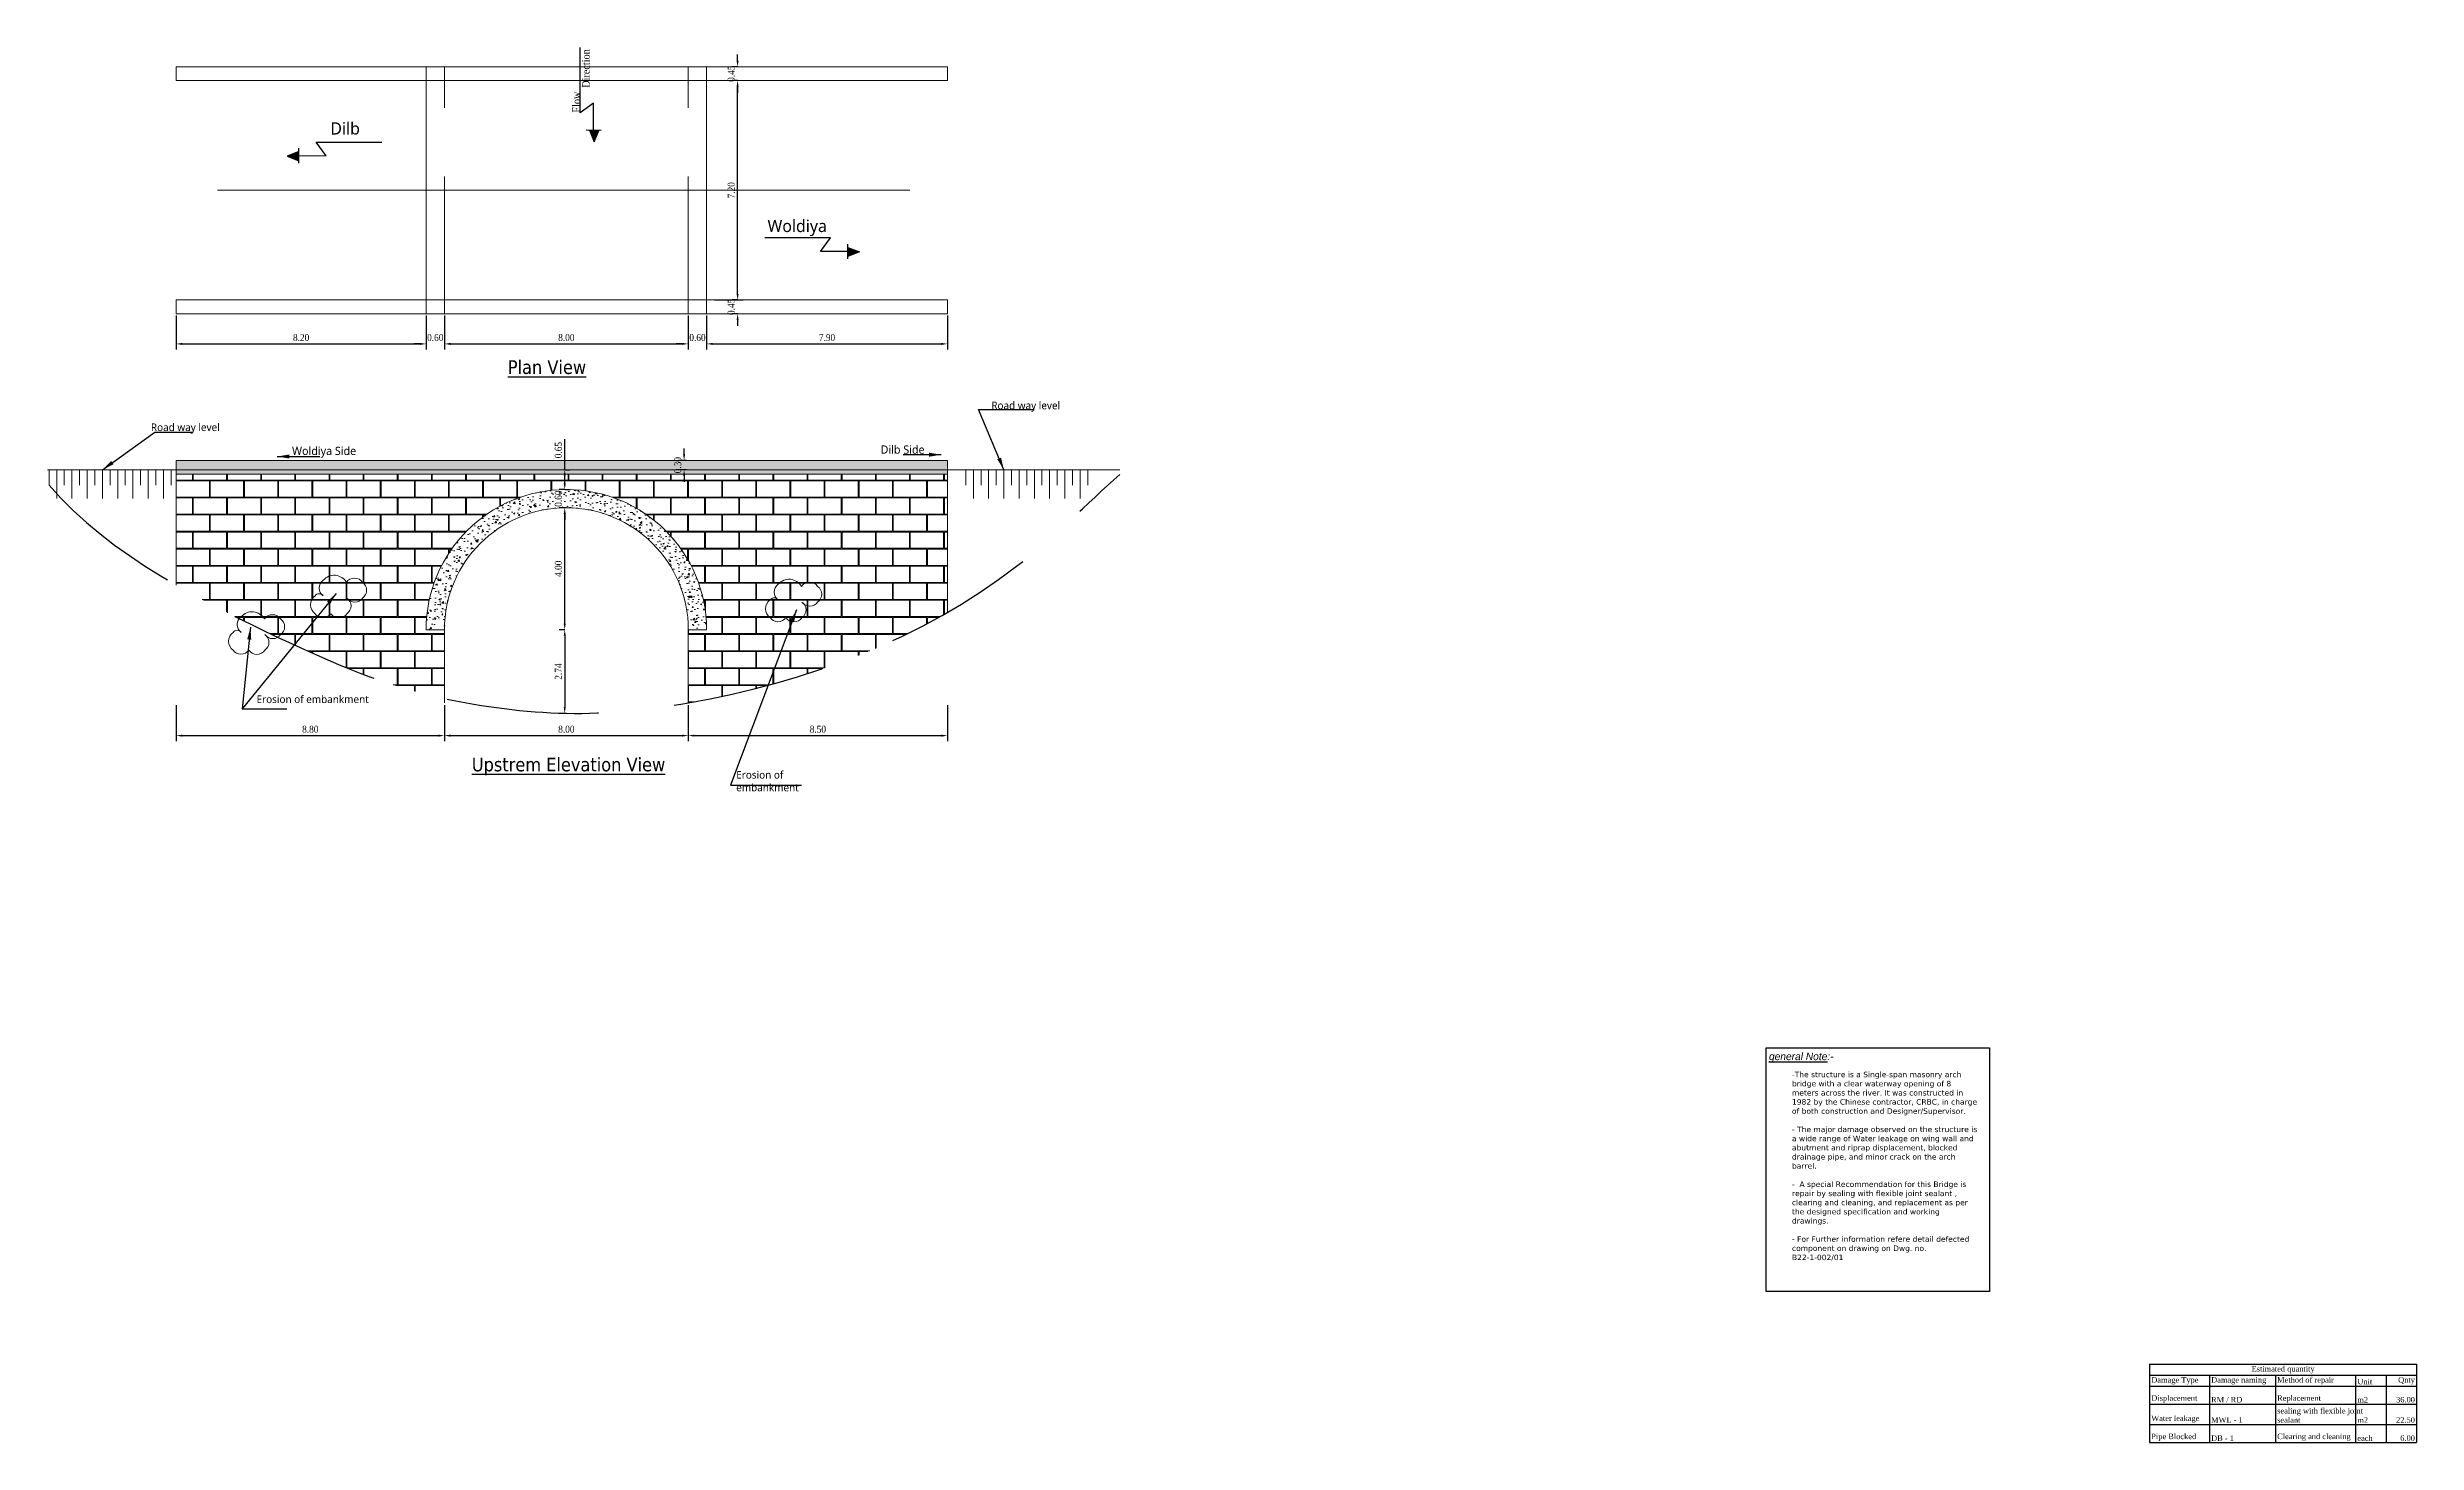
# Model space of a CAD drawing. Header units: inches. Extents: x 19.6 to 97.3, y -17.9 to 27.9.
import ezdxf

# ---------------------------------------------------------------- set-up
doc = ezdxf.new("R2010")
doc.units = ezdxf.units.IN
doc.header["$MEASUREMENT"] = 0
doc.linetypes.add('CENTER', pattern=[2, 1.25, -0.25, 0.25, -0.25])
doc.linetypes.add('HIDDEN', pattern=[0.375, 0.25, -0.125])
for name, color, linetype, lineweight in [('center line', 251, 'CENTER', 0), ('Damage', 6, 'Continuous', 15), ('dima', 7, 'Continuous', 0), ('hach', 251, 'Continuous', 0), ('text', 1, 'Continuous', 0), ('wall', 4, 'Continuous', 13)]:
    doc.layers.add(name, color=color, linetype=linetype, lineweight=lineweight)
for name, color, linetype in [('Direction', 6, 'Continuous'), ('Ground', 3, 'Continuous'), ('Hatch', 8, 'Continuous'), ('TEXT2', 7, 'Continuous'), ('TEXTS', 7, 'Continuous')]:
    doc.layers.add(name, color=color, linetype=linetype)
doc.styles.add('BETTY', font='verdana.TTF', dxfattribs={"height": 0.18})
doc.styles.add('ROMANT', font='romant.shx')
doc.styles.get("Standard").update_dxf_attribs({"font": 'GARA.TTF'})
doc.dimstyles.get("Standard").update_dxf_attribs({"dimtxt": 0.23, "dimasz": 0.2, "dimexe": 0.18, "dimexo": 0.0625, "dimgap": 0.09, "dimtad": 1, "dimzin": 0, "dimdsep": 46, "dimtxsty": 'Standard', "dimcen": 0.09, "dimclrd": 253, "dimclre": 21, "dimadec": 0, "dimazin": 0, "dimtfac": 1, "dimtix": 1, "dimtofl": 0, "dimtmove": 0, "dimatfit": 3, "dimfxl": 1, "dimfxlon": 1, "dimtolj": 1, "dimtzin": 0, "dimarcsym": 0})

# ---------------------------------------------------------------- blocks, each defined once
blk = doc.blocks.new('*D1')
at = {"layer": 'Defpoints', "color": 0}
for p in [(23.774, 19.138), (31.974, 19.138), (31.974, 18.147)]:
    blk.add_point(p, dxfattribs=at)
at = {"layer": 'dima', "color": 21, "lineweight": -2}
for p, q in [((23.774, 19.075), (23.774, 17.967)), ((31.974, 19.075), (31.974, 17.967))]:
    blk.add_line(p, q, dxfattribs=at)
at = {"layer": 'dima', "color": 253, "lineweight": -2}
blk.add_line((23.974, 18.147), (31.774, 18.147), dxfattribs=at)
at = {"layer": 'dima', "color": 253}
for points in [[(23.974, 18.181), (23.974, 18.114), (23.774, 18.147)], [(31.774, 18.181), (31.774, 18.114), (31.974, 18.147)]]:
    blk.add_solid(points, dxfattribs=at)
at = {"layer": 'dima', "color": 0, "insert": (27.874, 18.355), "char_height": 0.23, "attachment_point": 5}
blk.add_mtext('\\A1;8.20', dxfattribs=at)
blk = doc.blocks.new('*D2')
at = {"layer": 'Defpoints', "color": 0}
for p in [(31.974, 19.138), (32.574, 19.138), (32.574, 18.147)]:
    blk.add_point(p, dxfattribs=at)
at = {"layer": 'dima', "color": 21, "lineweight": -2}
for p, q in [((31.974, 19.075), (31.974, 17.967)), ((32.574, 19.075), (32.574, 17.967))]:
    blk.add_line(p, q, dxfattribs=at)
at = {"layer": 'dima', "color": 253, "lineweight": -2}
for p, q in [((31.774, 18.147), (31.574, 18.147)), ((32.774, 18.147), (32.974, 18.147))]:
    blk.add_line(p, q, dxfattribs=at)
at = {"layer": 'dima', "color": 253}
for points in [[(31.774, 18.181), (31.774, 18.114), (31.974, 18.147)], [(32.774, 18.181), (32.774, 18.114), (32.574, 18.147)]]:
    blk.add_solid(points, dxfattribs=at)
at = {"layer": 'dima', "color": 0, "insert": (32.274, 18.355), "char_height": 0.23, "attachment_point": 5}
blk.add_mtext('\\A1;0.60', dxfattribs=at)
blk = doc.blocks.new('*D3')
at = {"layer": 'Defpoints', "color": 0}
for p in [(32.574, 19.138), (40.574, 19.138), (40.574, 18.147)]:
    blk.add_point(p, dxfattribs=at)
at = {"layer": 'dima', "color": 21, "lineweight": -2}
for p, q in [((32.574, 19.075), (32.574, 17.967)), ((40.574, 19.075), (40.574, 17.967))]:
    blk.add_line(p, q, dxfattribs=at)
at = {"layer": 'dima', "color": 253, "lineweight": -2}
blk.add_line((32.774, 18.147), (40.374, 18.147), dxfattribs=at)
at = {"layer": 'dima', "color": 253}
for points in [[(32.774, 18.181), (32.774, 18.114), (32.574, 18.147)], [(40.374, 18.181), (40.374, 18.114), (40.574, 18.147)]]:
    blk.add_solid(points, dxfattribs=at)
at = {"layer": 'dima', "color": 0, "insert": (36.574, 18.355), "char_height": 0.23, "attachment_point": 5}
blk.add_mtext('\\A1;8.00', dxfattribs=at)
blk = doc.blocks.new('*D4')
at = {"layer": 'Defpoints', "color": 0}
for p in [(40.574, 19.138), (41.174, 19.138), (41.174, 18.147)]:
    blk.add_point(p, dxfattribs=at)
at = {"layer": 'dima', "color": 21, "lineweight": -2}
for p, q in [((40.574, 19.075), (40.574, 17.967)), ((41.174, 19.075), (41.174, 17.967))]:
    blk.add_line(p, q, dxfattribs=at)
at = {"layer": 'dima', "color": 253, "lineweight": -2}
for p, q in [((40.374, 18.147), (40.174, 18.147)), ((41.374, 18.147), (41.574, 18.147))]:
    blk.add_line(p, q, dxfattribs=at)
at = {"layer": 'dima', "color": 253}
for points in [[(40.374, 18.181), (40.374, 18.114), (40.574, 18.147)], [(41.374, 18.181), (41.374, 18.114), (41.174, 18.147)]]:
    blk.add_solid(points, dxfattribs=at)
at = {"layer": 'dima', "color": 0, "insert": (40.874, 18.355), "char_height": 0.23, "attachment_point": 5}
blk.add_mtext('\\A1;0.60', dxfattribs=at)
blk = doc.blocks.new('*D5')
at = {"layer": 'Defpoints', "color": 0}
for p in [(41.174, 19.138), (49.074, 19.138), (49.074, 18.147)]:
    blk.add_point(p, dxfattribs=at)
at = {"layer": 'dima', "color": 21, "lineweight": -2}
for p, q in [((41.174, 19.075), (41.174, 17.967)), ((49.074, 19.075), (49.074, 17.967))]:
    blk.add_line(p, q, dxfattribs=at)
at = {"layer": 'dima', "color": 253, "lineweight": -2}
blk.add_line((41.374, 18.147), (48.874, 18.147), dxfattribs=at)
at = {"layer": 'dima', "color": 253}
for points in [[(41.374, 18.181), (41.374, 18.114), (41.174, 18.147)], [(48.874, 18.181), (48.874, 18.114), (49.074, 18.147)]]:
    blk.add_solid(points, dxfattribs=at)
at = {"layer": 'dima', "color": 0, "insert": (45.124, 18.355), "char_height": 0.23, "attachment_point": 5}
blk.add_mtext('\\A1;7.90', dxfattribs=at)
blk = doc.blocks.new('*D6')
at = {"layer": 'Defpoints', "color": 0}
for p in [(42.19, 26.788), (42.19, 26.788), (41.374, 19.588)]:
    blk.add_point(p, dxfattribs=at)
at = {"layer": 'dima', "color": 21, "lineweight": -2}
for p, q in [((42.19, 26.788), (42.01, 26.788)), ((41.437, 19.588), (42.37, 19.588))]:
    blk.add_line(p, q, dxfattribs=at)
at = {"layer": 'dima', "color": 253, "lineweight": -2}
blk.add_line((42.19, 19.788), (42.19, 26.588), dxfattribs=at)
at = {"layer": 'dima', "color": 253}
for points in [[(42.157, 26.588), (42.224, 26.588), (42.19, 26.788)], [(42.157, 19.788), (42.224, 19.788), (42.19, 19.588)]]:
    blk.add_solid(points, dxfattribs=at)
at = {"layer": 'dima', "color": 0, "insert": (41.983, 23.188), "char_height": 0.23, "attachment_point": 5, "rotation": 90}
blk.add_mtext('\\A1;7.20', dxfattribs=at)
blk = doc.blocks.new('*D7')
at = {"layer": 'Defpoints', "color": 0}
for p in [(42.19, 19.588), (42.19, 19.138), (42.19, 19.138)]:
    blk.add_point(p, dxfattribs=at)
at = {"layer": 'dima', "color": 21, "lineweight": -2}
for p, q in [((42.19, 19.588), (42.01, 19.588)), ((42.19, 19.138), (42.01, 19.138))]:
    blk.add_line(p, q, dxfattribs=at)
at = {"layer": 'dima', "color": 253, "lineweight": -2}
for p, q in [((42.19, 19.788), (42.19, 19.988)), ((42.19, 18.938), (42.19, 18.738))]:
    blk.add_line(p, q, dxfattribs=at)
at = {"layer": 'dima', "color": 253}
for points in [[(42.157, 19.788), (42.224, 19.788), (42.19, 19.588)], [(42.157, 18.938), (42.224, 18.938), (42.19, 19.138)]]:
    blk.add_solid(points, dxfattribs=at)
at = {"layer": 'dima', "color": 0, "insert": (41.983, 19.363), "char_height": 0.23, "attachment_point": 5, "rotation": 90}
blk.add_mtext('\\A1;0.45', dxfattribs=at)
blk = doc.blocks.new('*D8')
at = {"layer": 'Defpoints', "color": 0}
for p in [(42.19, 27.238), (42.19, 27.238), (42.19, 26.788)]:
    blk.add_point(p, dxfattribs=at)
at = {"layer": 'dima', "color": 21, "lineweight": -2}
for p, q in [((42.19, 27.238), (42.01, 27.238)), ((42.19, 26.788), (42.01, 26.788))]:
    blk.add_line(p, q, dxfattribs=at)
at = {"layer": 'dima', "color": 253, "lineweight": -2}
for p, q in [((42.19, 27.438), (42.19, 27.638)), ((42.19, 26.588), (42.19, 26.388))]:
    blk.add_line(p, q, dxfattribs=at)
at = {"layer": 'dima', "color": 253}
for points in [[(42.157, 27.438), (42.224, 27.438), (42.19, 27.238)], [(42.157, 26.588), (42.224, 26.588), (42.19, 26.788)]]:
    blk.add_solid(points, dxfattribs=at)
at = {"layer": 'dima', "color": 0, "insert": (41.983, 27.013), "char_height": 0.23, "attachment_point": 5, "rotation": 90}
blk.add_mtext('\\A1;0.45', dxfattribs=at)
blk = doc.blocks.new('*D9')
at = {"layer": 'Defpoints', "color": 0}
for p in [(23.774, 10.236), (32.574, 6.37), (32.574, 5.295)]:
    blk.add_point(p, dxfattribs=at)
at = {"layer": 'dima', "color": 21, "lineweight": -2}
for p, q in [((23.774, 6.295), (23.774, 5.115)), ((32.574, 6.295), (32.574, 5.115))]:
    blk.add_line(p, q, dxfattribs=at)
at = {"layer": 'dima', "color": 253, "lineweight": -2}
blk.add_line((23.974, 5.295), (32.374, 5.295), dxfattribs=at)
at = {"layer": 'dima', "color": 253}
for points in [[(23.974, 5.328), (23.974, 5.261), (23.774, 5.295)], [(32.374, 5.328), (32.374, 5.261), (32.574, 5.295)]]:
    blk.add_solid(points, dxfattribs=at)
at = {"layer": 'dima', "color": 0, "insert": (28.174, 5.502), "char_height": 0.23, "attachment_point": 5}
blk.add_mtext('\\A1;8.80', dxfattribs=at)
blk = doc.blocks.new('*D10')
at = {"layer": 'Defpoints', "color": 0}
for p in [(32.574, 6.37), (40.574, 6.37), (40.574, 5.295)]:
    blk.add_point(p, dxfattribs=at)
at = {"layer": 'dima', "color": 21, "lineweight": -2}
for p, q in [((32.574, 6.295), (32.574, 5.115)), ((40.574, 6.295), (40.574, 5.115))]:
    blk.add_line(p, q, dxfattribs=at)
at = {"layer": 'dima', "color": 253, "lineweight": -2}
blk.add_line((32.774, 5.295), (40.374, 5.295), dxfattribs=at)
at = {"layer": 'dima', "color": 253}
for points in [[(32.774, 5.328), (32.774, 5.261), (32.574, 5.295)], [(40.374, 5.328), (40.374, 5.261), (40.574, 5.295)]]:
    blk.add_solid(points, dxfattribs=at)
at = {"layer": 'dima', "color": 0, "insert": (36.574, 5.502), "char_height": 0.23, "attachment_point": 5}
blk.add_mtext('\\A1;8.00', dxfattribs=at)
blk = doc.blocks.new('*D11')
at = {"layer": 'Defpoints', "color": 0}
for p in [(49.074, 9.334), (40.574, 6.37), (49.074, 5.295)]:
    blk.add_point(p, dxfattribs=at)
at = {"layer": 'dima', "color": 21, "lineweight": -2}
for p, q in [((40.574, 6.295), (40.574, 5.115)), ((49.074, 6.295), (49.074, 5.115))]:
    blk.add_line(p, q, dxfattribs=at)
at = {"layer": 'dima', "color": 253, "lineweight": -2}
blk.add_line((40.774, 5.295), (48.874, 5.295), dxfattribs=at)
at = {"layer": 'dima', "color": 253}
for points in [[(40.774, 5.328), (40.774, 5.261), (40.574, 5.295)], [(48.874, 5.328), (48.874, 5.261), (49.074, 5.295)]]:
    blk.add_solid(points, dxfattribs=at)
at = {"layer": 'dima', "color": 0, "insert": (44.824, 5.502), "char_height": 0.23, "attachment_point": 5}
blk.add_mtext('\\A1;8.50', dxfattribs=at)
blk = doc.blocks.new('*D12')
at = {"layer": 'Defpoints', "color": 0}
for p in [(36.52, 8.77), (36.52, 6.026), (36.621, 6.026)]:
    blk.add_point(p, dxfattribs=at)
at = {"layer": 'dima', "color": 21, "lineweight": -2}
for p, q in [((36.52, 8.77), (36.34, 8.77)), ((36.558, 6.026), (36.34, 6.026))]:
    blk.add_line(p, q, dxfattribs=at)
at = {"layer": 'dima', "color": 253, "lineweight": -2}
blk.add_line((36.52, 8.57), (36.52, 6.226), dxfattribs=at)
at = {"layer": 'dima', "color": 253}
for points in [[(36.486, 8.57), (36.553, 8.57), (36.52, 8.77)], [(36.486, 6.226), (36.553, 6.226), (36.52, 6.026)]]:
    blk.add_solid(points, dxfattribs=at)
at = {"layer": 'dima', "color": 0, "insert": (36.312, 7.398), "char_height": 0.23, "attachment_point": 5, "rotation": 90}
blk.add_mtext('\\A1;2.74', dxfattribs=at)
blk = doc.blocks.new('*D13')
at = {"layer": 'Defpoints', "color": 0}
for p in [(36.52, 13.37), (36.574, 13.37), (36.574, 12.77)]:
    blk.add_point(p, dxfattribs=at)
at = {"layer": 'dima', "color": 21, "lineweight": -2}
for p, q in [((36.52, 13.37), (36.34, 13.37)), ((36.52, 12.77), (36.34, 12.77))]:
    blk.add_line(p, q, dxfattribs=at)
at = {"layer": 'dima', "color": 253, "lineweight": -2}
for p, q in [((36.52, 13.57), (36.52, 13.77)), ((36.52, 12.57), (36.52, 12.37))]:
    blk.add_line(p, q, dxfattribs=at)
at = {"layer": 'dima', "color": 253}
for points in [[(36.487, 13.57), (36.553, 13.57), (36.52, 13.37)], [(36.487, 12.57), (36.553, 12.57), (36.52, 12.77)]]:
    blk.add_solid(points, dxfattribs=at)
at = {"layer": 'dima', "color": 0, "insert": (36.312, 13.07), "char_height": 0.23, "attachment_point": 5, "rotation": 90}
blk.add_mtext('\\A1;0.60', dxfattribs=at)
blk = doc.blocks.new('*D14')
at = {"layer": 'Defpoints', "color": 0}
for p in [(36.52, 14.02), (36.52, 14.02), (36.52, 13.37)]:
    blk.add_point(p, dxfattribs=at)
at = {"layer": 'dima', "color": 253, "lineweight": -2}
for p, q in [((36.52, 14.02), (36.52, 15.022)), ((36.52, 13.57), (36.52, 13.82))]:
    blk.add_line(p, q, dxfattribs=at)
at = {"layer": 'dima', "color": 21, "lineweight": -2}
for p, q in [((36.52, 14.02), (36.7, 14.02)), ((36.52, 13.37), (36.7, 13.37))]:
    blk.add_line(p, q, dxfattribs=at)
at = {"layer": 'dima', "color": 253}
for points in [[(36.487, 13.82), (36.553, 13.82), (36.52, 14.02)], [(36.487, 13.57), (36.553, 13.57), (36.52, 13.37)]]:
    blk.add_solid(points, dxfattribs=at)
at = {"layer": 'dima', "color": 0, "insert": (36.312, 14.662), "char_height": 0.23, "attachment_point": 5, "rotation": 90}
blk.add_mtext('\\A1;0.65', dxfattribs=at)
blk = doc.blocks.new('*D15')
at = {"layer": 'Defpoints', "color": 0}
for p in [(40.435, 14.32), (40.574, 14.32), (40.574, 14.02)]:
    blk.add_point(p, dxfattribs=at)
at = {"layer": 'dima', "color": 21, "lineweight": -2}
for p, q in [((40.512, 14.32), (40.255, 14.32)), ((40.512, 14.02), (40.255, 14.02))]:
    blk.add_line(p, q, dxfattribs=at)
at = {"layer": 'dima', "color": 253, "lineweight": -2}
for p, q in [((40.435, 14.52), (40.435, 14.72)), ((40.435, 13.82), (40.435, 13.62))]:
    blk.add_line(p, q, dxfattribs=at)
at = {"layer": 'dima', "color": 253}
for points in [[(40.401, 14.52), (40.468, 14.52), (40.435, 14.32)], [(40.401, 13.82), (40.468, 13.82), (40.435, 14.02)]]:
    blk.add_solid(points, dxfattribs=at)
at = {"layer": 'dima', "color": 0, "insert": (40.227, 14.17), "char_height": 0.23, "attachment_point": 5, "rotation": 90}
blk.add_mtext('\\A1;0.30', dxfattribs=at)
blk = doc.blocks.new('*T17')
at = {"color": 0, "lineweight": -2}
for p, q in [((0, 0), (1.963, 0)), ((0, 0), (0, -0.362)), ((1.963, 0), (4.13, 0)), ((4.13, 0), (6.759, 0)), ((6.759, 0), (7.759, 0)), ((7.759, 0), (8.759, 0)), ((8.759, 0), (8.759, -0.362)), ((0, -0.362), (1.963, -0.362)), ((0, -0.362), (0, -0.724)), ((0, -0.724), (1.963, -0.724)), ((0, -0.724), (0, -1.319)), ((1.963, -0.362), (4.13, -0.362)), ((1.963, -0.362), (1.963, -0.724)), ((1.963, -0.724), (4.13, -0.724)), ((1.963, -0.724), (1.963, -1.319)), ((4.13, -0.362), (6.759, -0.362)), ((4.13, -0.362), (4.13, -0.724)), ((4.13, -0.724), (6.759, -0.724)), ((4.13, -0.724), (4.13, -1.319)), ((6.759, -0.362), (7.759, -0.362)), ((6.759, -0.362), (6.759, -0.724)), ((6.759, -0.724), (7.759, -0.724)), ((6.759, -0.724), (6.759, -1.319)), ((7.759, -0.362), (8.759, -0.362)), ((7.759, -0.362), (7.759, -0.724)), ((7.759, -0.724), (8.759, -0.724)), ((7.759, -0.724), (7.759, -1.319)), ((8.759, -0.362), (8.759, -0.724)), ((8.759, -0.724), (8.759, -1.319)), ((0, -1.319), (1.963, -1.319)), ((0, -1.319), (0, -1.984)), ((1.963, -1.319), (4.13, -1.319)), ((1.963, -1.319), (1.963, -1.984)), ((4.13, -1.319), (6.759, -1.319)), ((4.13, -1.319), (4.13, -1.984)), ((6.759, -1.319), (7.759, -1.319)), ((6.759, -1.319), (6.759, -1.984)), ((7.759, -1.319), (8.759, -1.319)), ((7.759, -1.319), (7.759, -1.984)), ((8.759, -1.319), (8.759, -1.984)), ((0, -1.984), (1.963, -1.984)), ((0, -1.984), (0, -2.579)), ((1.963, -1.984), (4.13, -1.984)), ((1.963, -1.984), (1.963, -2.579)), ((4.13, -1.984), (6.759, -1.984)), ((4.13, -1.984), (4.13, -2.579)), ((6.759, -1.984), (7.759, -1.984)), ((6.759, -1.984), (6.759, -2.579)), ((7.759, -1.984), (8.759, -1.984)), ((7.759, -1.984), (7.759, -2.579)), ((8.759, -1.984), (8.759, -2.579)), ((0, -2.579), (1.963, -2.579)), ((1.963, -2.579), (4.13, -2.579)), ((4.13, -2.579), (6.759, -2.579)), ((6.759, -2.579), (7.759, -2.579)), ((7.759, -2.579), (8.759, -2.579))]:
    blk.add_line(p, q, dxfattribs=at)
at = {"color": 0, "char_height": 0.18}
for s, insert, width, attachment_point in [('Damage Type', (0.056, -0.669), 1.85185, 7), ('Damage naming', (2.019, -0.669), 2.05556, 7), ('Estimated quantity', (4.38, -0.306), 8.64815, 8), ('Method of repair', (4.185, -0.669), 2.51852, 7), ('Unit', (6.815, -0.669), 0.88889, 7), ('Qnty', (8.704, -0.669), 0.88889, 9), ('Displacement', (0.056, -1.264), 1.85185, 7), ('RM / RD', (2.019, -1.264), 2.05556, 7), ('Replacement', (4.185, -1.264), 2.51852, 7), ('sealing with flexible joint sealant ', (4.185, -1.928), 2.51852, 7), ('m2', (6.815, -1.264), 0.88889, 7), ('36.00', (8.704, -1.264), 0.88889, 9), ('Water leakage', (0.056, -1.928), 1.85185, 7), ('Pipe Blocked', (0.056, -2.523), 1.85185, 7), ('MWL - 1', (2.019, -1.928), 2.05556, 7), ('Clearing and cleaning', (4.185, -2.523), 2.51852, 7), ('m2', (6.815, -1.928), 0.88889, 7), ('each', (6.815, -2.523), 0.88889, 7), ('22.50', (8.704, -1.928), 0.88889, 9), ('DB - 1', (2.019, -2.523), 2.05556, 7), ('6.00', (8.704, -2.523), 0.88889, 9)]:
    blk.add_mtext(s, dxfattribs=dict(at, insert=insert, width=width, attachment_point=attachment_point))
blk = doc.blocks.new('*D18')
at = {"layer": 'Defpoints', "color": 0}
for p in [(36.52, 12.769), (36.52, 12.769), (36.52, 8.77)]:
    blk.add_point(p, dxfattribs=at)
at = {"layer": 'dima', "color": 21, "lineweight": -2}
for p, q in [((36.52, 12.769), (36.34, 12.769)), ((36.52, 8.77), (36.34, 8.77))]:
    blk.add_line(p, q, dxfattribs=at)
at = {"layer": 'dima', "color": 253, "lineweight": -2}
blk.add_line((36.52, 8.97), (36.52, 12.569), dxfattribs=at)
at = {"layer": 'dima', "color": 253}
for points in [[(36.486, 12.569), (36.553, 12.569), (36.52, 12.769)], [(36.486, 8.97), (36.553, 8.97), (36.52, 8.77)]]:
    blk.add_solid(points, dxfattribs=at)
at = {"layer": 'dima', "color": 0, "insert": (36.312, 10.769), "char_height": 0.23, "attachment_point": 5, "rotation": 90}
blk.add_mtext('\\A1;4.00', dxfattribs=at)

msp = doc.modelspace()

# ---------------------------------------------------------------- hatches: boundary and pattern name
at = {"layer": 'hach'}
h = msp.add_hatch(dxfattribs=at)
h.set_pattern_fill('AR-CONC', color=256, scale=0.065, style=0)
h.set_pattern_definition([(50, (23.7741, 14.01966), (0.466219, -0.040789), [0.04875, -0.53625]), (355, (23.7741, 14.01966), (-0.090188, 0.488925), [0.039, -0.429]), (100.4514, (23.81294, 14.01626), (0.376031, 0.448136), [0.041431, -0.455742]), (46.1842, (23.7741, 14.14966), (0.693707, -0.107587), [0.073125, -0.804375]), (96.6356, (23.8319, 14.1407), (0.60753, 0.633177), [0.062147, -0.683613]), (351.1842, (23.7741, 14.14966), (0.60753, 0.633177), [0.0585, -0.6435]), (21, (23.8391, 14.11716), (0.3879896, -0.261702), [0.04875, -0.53625]), (326, (23.8391, 14.11716), (0.158155, 0.4713475), [0.039, -0.429]), (71.4514, (23.8714, 14.09535), (0.546145, 0.209645), [0.041431, -0.455742]), (37.5, (23.77408, 14.01966), (0.0079039, 0.216381), [0, -0.4238, 0, -0.4355, 0, -0.430625]), (7.5, (23.77408, 14.01966), (0.1709952, 0.2563676), [0, -0.2483, 0, -0.41405, 0, -0.164125]), (327.5, (23.62913, 14.01966), (0.3469846, -0.0146607), [0, -0.1625, 0, -0.507, 0, -0.67275]), (317.5, (23.56413, 14.01966), (0.379071, 0.0650682), [0, -0.21125, 0, -0.3367, 0, -0.47775])])
h.paths.add_polyline_path([(36.574, 14.32), (23.774, 14.32), (23.774, 14.02), (36.574, 14.02)])
h.paths.add_polyline_path([(49.074, 14.32), (40.574, 14.32), (40.574, 14.02), (49.074, 14.02)])
h.paths.add_polyline_path([(40.574, 14.32), (36.574, 14.32), (36.574, 14.02), (40.574, 14.02)])
h = msp.add_hatch(dxfattribs=at)
h.set_pattern_fill('AR-SAND', color=256, scale=0.065, style=0)
h.set_pattern_definition([(37.5, (23.77408, 13.86966), (-0.00409457, 0.12524354), [0, -0.0988, 0, -0.1105, 0, -0.105625]), (7.5, (23.77408, 13.86966), (0.1150355, 0.1834395), [0, -0.0533, 0, -0.08905, 0, -0.034125]), (327.5, (23.69413, 13.86966), (0.2024192, 0.00036784), [0, -0.0325, 0, -0.117, 0, -0.15275]), (317.5, (23.69413, 13.86966), (0.1953982, 0.0570489), [0, -0.01625, 0, -0.0767, 0, -0.08775])])
h.paths.add_polyline_path([(36.574, 14.02), (23.774, 14.02), (23.774, 13.87), (36.574, 13.87)])
h.paths.add_polyline_path([(40.574, 14.02), (36.574, 14.02), (36.574, 13.87), (40.574, 13.87)])
h.paths.add_polyline_path([(49.074, 14.02), (40.574, 14.02), (40.574, 13.87), (49.074, 13.87)])
h = msp.add_hatch(dxfattribs=at)
h.set_pattern_fill('AR-B816C', color=256, scale=0.07, style=0)
h.set_pattern_definition([(0, (23.7741, -42.34547), (0.56, 0.56), [1.09375, -0.02625]), (0, (23.2141, -42.3192), (0.56, 0.56), [1.09375, -0.02625]), (90, (23.7741, -42.34547), (-0.56, 0.56), [-0.58625, 0.53375]), (90, (23.74783, -42.34547), (-0.56, 0.56), [-0.58625, 0.53375])])
edge = h.paths.add_edge_path()
edge.add_line((40.574, 6.37), (40.765, 6.403))
edge.add_line((40.765, 6.403), (41.183, 6.482))
edge.add_line((41.183, 6.482), (41.6, 6.566))
edge.add_line((41.6, 6.566), (42.018, 6.657))
edge.add_line((42.018, 6.657), (42.435, 6.754))
edge.add_line((42.435, 6.754), (42.851, 6.857))
edge.add_line((42.851, 6.857), (43.266, 6.966))
edge.add_line((43.266, 6.966), (43.679, 7.082))
edge.add_line((43.679, 7.082), (44.091, 7.204))
edge.add_line((44.091, 7.204), (44.502, 7.333))
edge.add_line((44.502, 7.333), (44.91, 7.468))
edge.add_line((44.91, 7.468), (45.316, 7.61))
edge.add_line((45.316, 7.61), (45.719, 7.759))
edge.add_line((45.719, 7.759), (46.12, 7.914))
edge.add_line((46.12, 7.914), (46.518, 8.076))
edge.add_line((46.518, 8.076), (46.912, 8.245))
edge.add_line((46.912, 8.245), (47.303, 8.421))
edge.add_line((47.303, 8.421), (47.691, 8.604))
edge.add_line((47.691, 8.604), (48.074, 8.794))
edge.add_line((48.074, 8.794), (48.453, 8.99))
edge.add_line((48.453, 8.99), (48.828, 9.194))
edge.add_line((48.828, 9.194), (49.074, 9.335))
edge.add_line((49.074, 9.335), (49.074, 13.87))
edge.add_line((49.074, 13.87), (36.574, 13.87))
edge.add_line((36.574, 13.87), (36.574, 13.37))
edge.add_arc((36.574, 8.77), 4.6, 0, 90, ccw=False)
edge.add_line((41.174, 8.77), (40.574, 8.77))
edge.add_line((40.574, 8.77), (40.574, 6.37))
edge = h.paths.add_edge_path()
edge.add_line((32.555, 6.516), (32.574, 6.512))
edge.add_line((32.574, 6.512), (32.574, 8.77))
edge.add_line((32.574, 8.77), (31.974, 8.77))
edge.add_arc((36.574, 8.77), 4.6, 90, 180, ccw=False)
edge.add_line((36.574, 13.37), (36.574, 13.87))
edge.add_line((36.574, 13.87), (23.774, 13.87))
edge.add_line((23.774, 13.87), (23.774, 10.236))
edge.add_line((23.774, 10.236), (24.096, 10.052))
edge.add_line((24.096, 10.052), (24.424, 9.87))
edge.add_line((24.424, 9.87), (24.75, 9.693))
edge.add_line((24.75, 9.693), (25.074, 9.522))
edge.add_line((25.074, 9.522), (25.395, 9.357))
edge.add_line((25.395, 9.357), (25.711, 9.197))
edge.add_line((25.711, 9.197), (26.022, 9.043))
edge.add_line((26.022, 9.043), (26.327, 8.895))
edge.add_line((26.327, 8.895), (26.626, 8.752))
edge.add_line((26.626, 8.752), (26.916, 8.615))
edge.add_line((26.916, 8.615), (27.197, 8.483))
edge.add_line((27.197, 8.483), (27.469, 8.357))
edge.add_line((27.469, 8.357), (27.732, 8.236))
edge.add_line((27.732, 8.236), (27.987, 8.119))
edge.add_line((27.987, 8.119), (28.234, 8.008))
edge.add_line((28.234, 8.008), (28.474, 7.902))
edge.add_line((28.474, 7.902), (28.706, 7.8))
edge.add_line((28.706, 7.8), (28.933, 7.702))
edge.add_line((28.933, 7.702), (29.154, 7.609))
edge.add_line((29.154, 7.609), (29.37, 7.52))
edge.add_line((29.37, 7.52), (29.581, 7.434))
edge.add_line((29.581, 7.434), (29.788, 7.353))
edge.add_line((29.788, 7.353), (29.991, 7.275))
edge.add_line((29.991, 7.275), (30.192, 7.2))
edge.add_line((30.192, 7.2), (30.389, 7.129))
edge.add_line((30.389, 7.129), (30.585, 7.061))
edge.add_line((30.585, 7.061), (30.78, 6.996))
edge.add_line((30.78, 6.996), (30.974, 6.934))
edge.add_line((30.974, 6.934), (31.167, 6.874))
edge.add_line((31.167, 6.874), (31.36, 6.817))
edge.add_line((31.36, 6.817), (31.554, 6.762))
edge.add_line((31.554, 6.762), (31.75, 6.709))
edge.add_line((31.75, 6.709), (31.947, 6.658))
edge.add_line((31.947, 6.658), (32.147, 6.609))
edge.add_line((32.147, 6.609), (32.349, 6.562))
edge.add_line((32.349, 6.562), (32.555, 6.516))
h = msp.add_hatch(dxfattribs=at)
h.set_pattern_fill('AR-CONC', color=256, scale=0.065, style=0)
h.set_pattern_definition([(50, (32.5741, 8.76966), (0.466219, -0.040789), [0.04875, -0.53625]), (355, (32.5741, 8.76966), (-0.090188, 0.488925), [0.039, -0.429]), (100.4514, (32.61294, 8.76626), (0.376031, 0.448136), [0.041431, -0.455742]), (46.184, (32.5741, 8.89966), (0.693707, -0.107587), [0.073125, -0.804375]), (96.636, (32.6319, 8.8907), (0.60753, 0.633177), [0.062147, -0.683613]), (351.184, (32.5741, 8.89966), (0.60753, 0.633177), [0.0585, -0.6435]), (21, (32.6391, 8.86716), (0.38799, -0.261702), [0.04875, -0.53625]), (326, (32.6391, 8.86716), (0.158155, 0.471348), [0.039, -0.429]), (71.4514, (32.6714, 8.84535), (0.546145, 0.209645), [0.041431, -0.455742]), (37.5, (32.57408, 8.76966), (0.007904, 0.216381), [0, -0.4238, 0, -0.4355, 0, -0.430625]), (7.5, (32.57408, 8.76966), (0.170995, 0.2563676), [0, -0.2483, 0, -0.41405, 0, -0.164125]), (327.5, (32.42913, 8.76966), (0.3469846, -0.0146607), [0, -0.1625, 0, -0.507, 0, -0.67275]), (317.5, (32.36413, 8.76966), (0.379071, 0.065068), [0, -0.21125, 0, -0.3367, 0, -0.47775])])
h.paths.add_polyline_path([(36.574, 12.77), (36.574, 13.37, 0.414214), (31.974, 8.77), (32.574, 8.77, -0.414214)])
h.paths.add_polyline_path([(36.574, 13.37), (36.574, 12.77, -0.414214), (40.574, 8.77), (41.174, 8.77, 0.414214)])
at = {"layer": 'text'}
h = msp.add_hatch(color=256, dxfattribs=at)
h.set_gradient(color1=(0, 0, 255), one_color=1, tint=1)
h.paths.add_polyline_path([(37.634, 25.154), (37.331, 25.155), (37.481, 24.773)])
h = msp.add_hatch(color=256, dxfattribs=at)
h.set_gradient(color1=(0, 0, 255), one_color=1, tint=1)
h.paths.add_polyline_path([(27.798, 24.156), (27.798, 24.459), (27.416, 24.309)])
h = msp.add_hatch(color=256, dxfattribs=at)
h.set_gradient(color1=(0, 0, 255), one_color=1, tint=1)
h.paths.add_polyline_path([(46.19, 21.165), (45.808, 21.315), (45.809, 21.011)])

# ---------------------------------------------------------------- linework, layer by layer
at = {"layer": 'center line', "linetype": 'CENTER', "ltscale": 20}
msp.add_line((25.134, 23.188), (47.843, 23.188), dxfattribs=at)
at = {"layer": 'Damage'}
for points in [[(28.599, 10.392, 0.520567), (28.599, 9.88, 0.520567), (28.333, 9.88, 0.520567), (28.333, 9.296, 0.520567), (28.846, 9.296, 0.520567), (29.377, 9.296, 0.520567), (29.377, 9.809, 0.520567), (29.89, 9.809, 0.520567), (29.89, 10.322, 0.520567), (29.359, 10.322, 0.520567)], [(43.523, 10.261, 0.520567), (43.523, 9.748, 0.520567), (43.258, 9.748, 0.520567), (43.258, 9.165, 0.520567), (43.771, 9.165, 0.520567), (44.302, 9.165, 0.520567), (44.302, 9.677, 0.520567), (44.815, 9.677, 0.520567), (44.815, 10.19, 0.520567), (44.284, 10.19, 0.520567)], [(25.909, 9.195, 0.520567), (25.909, 8.682, 0.520567), (25.643, 8.682, 0.520567), (25.643, 8.099, 0.520567), (26.157, 8.099, 0.520567), (26.687, 8.099, 0.520567), (26.687, 8.611, 0.520567), (27.2, 8.611, 0.520567), (27.2, 9.124, 0.520567), (26.67, 9.124, 0.520567)]]:
    msp.add_lwpolyline(points, format="xyb", close=True, dxfattribs=at)
at = {"layer": 'Direction', "color": 6, "linetype": 'Continuous'}
for p, q in [((37.022, 25.724), (37.022, 27.877)), ((37.467, 26.05), (37.022, 25.724)), ((37.465, 25.027), (37.467, 26.05)), ((27.67, 24.325), (28.694, 24.323)), ((28.694, 24.323), (28.367, 24.768)), ((28.367, 24.768), (30.52, 24.768)), ((45.239, 21.623), (43.086, 21.623)), ((44.913, 21.179), (45.239, 21.623)), ((45.936, 21.18), (44.913, 21.179))]:
    msp.add_line(p, q, dxfattribs=at)
at = {"layer": 'Direction', "color": 6, "linetype": 'Continuous', "ltscale": 10}
for p, q in [((37.711, 25.154), (37.221, 25.155)), ((27.798, 24.08), (27.798, 24.569)), ((45.809, 20.935), (45.808, 21.425))]:
    msp.add_line(p, q, dxfattribs=at)
at = {"layer": 'Direction', "color": 4, "linetype": 'Continuous', "ltscale": 10}
for p, q in [((37.331, 25.155), (37.481, 24.773)), ((37.481, 24.773), (37.634, 25.154)), ((27.798, 24.459), (27.416, 24.309)), ((27.416, 24.309), (27.798, 24.156)), ((45.808, 21.315), (46.19, 21.165)), ((46.19, 21.165), (45.809, 21.011))]:
    msp.add_line(p, q, dxfattribs=at)
at = {"layer": 'Ground', "linetype": 'HIDDEN', "ltscale": 20}
msp.add_open_spline([(19.607, 13.509), (21.56, 11.215), (28.208, 7.911), (31.742, 6.532), (36.618, 5.861), (43.079, 6.545), (49.815, 9.031), (53.647, 12.904), (54.729, 13.867)], degree=3, knots=[3.540008, 3.540008, 3.540008, 3.540008, 9.304767, 15.209026, 19.223659, 23.238292, 34.894832, 39.539676, 39.539676, 39.539676, 39.539676], dxfattribs=at)
at = {"layer": 'hach', "linetype": 'HIDDEN', "ltscale": 18}
for p, q in [((32.574, 19.138), (32.574, 27.238)), ((40.574, 19.138), (40.574, 27.238))]:
    msp.add_line(p, q, dxfattribs=at)
at = {"layer": 'hach'}
for p, q in [((23.774, 14.02), (19.551, 14.02)), ((19.607, 14.02), (19.607, 13.509)), ((19.857, 14.02), (19.857, 13.078)), ((20.107, 14.02), (20.107, 13.509)), ((20.357, 14.02), (20.357, 13.078)), ((20.607, 14.02), (20.607, 13.509)), ((20.857, 14.02), (20.857, 13.078)), ((21.107, 14.02), (21.107, 13.509)), ((21.357, 14.02), (21.357, 13.078)), ((21.607, 14.02), (21.607, 13.509)), ((21.857, 14.02), (21.857, 13.078)), ((22.107, 14.02), (22.107, 13.509)), ((22.357, 14.02), (22.357, 13.078)), ((22.607, 14.02), (22.607, 13.509)), ((22.857, 14.02), (22.857, 13.078)), ((23.107, 14.02), (23.107, 13.509)), ((23.357, 14.02), (23.357, 13.078)), ((23.607, 14.02), (23.607, 13.509)), ((49.074, 14.02), (54.729, 14.02)), ((49.674, 14.02), (49.674, 13.509)), ((49.924, 14.02), (49.924, 13.078)), ((50.174, 14.02), (50.174, 13.509)), ((50.424, 14.02), (50.424, 13.078)), ((50.674, 14.02), (50.674, 13.509)), ((50.924, 14.02), (50.924, 13.078)), ((51.174, 14.02), (51.174, 13.509)), ((51.424, 14.02), (51.424, 13.078)), ((51.674, 14.02), (51.674, 13.509)), ((51.924, 14.02), (51.924, 13.078)), ((52.174, 14.02), (52.174, 13.509)), ((52.424, 14.02), (52.424, 13.078)), ((52.674, 14.02), (52.674, 13.509)), ((52.924, 14.02), (52.924, 13.078)), ((53.174, 14.02), (53.174, 13.509)), ((53.424, 14.02), (53.424, 13.078)), ((53.674, 14.02), (53.674, 13.509))]:
    msp.add_line(p, q, dxfattribs=at)
at = {"layer": 'Hatch', "color": 1}
msp.add_lwpolyline([(75.931, -4.944), (83.254, -4.944), (83.256, -12.943), (75.931, -12.943)], close=True, dxfattribs=at)
at = {"layer": 'wall'}
for p, q in [((31.774, 27.238), (23.774, 27.238)), ((23.774, 27.238), (23.774, 26.788)), ((31.774, 27.238), (41.374, 27.238)), ((31.974, 19.138), (31.974, 27.238)), ((41.174, 19.138), (41.174, 27.238)), ((41.374, 27.238), (49.074, 27.238)), ((49.074, 27.238), (49.074, 26.788)), ((31.774, 26.788), (23.774, 26.788)), ((31.774, 26.788), (41.374, 26.788)), ((41.374, 26.788), (49.074, 26.788)), ((31.774, 19.588), (23.774, 19.588)), ((23.774, 19.588), (23.774, 19.138)), ((31.774, 19.588), (41.374, 19.588)), ((41.374, 19.588), (49.074, 19.588)), ((49.074, 19.588), (49.074, 19.138)), ((31.774, 19.138), (23.774, 19.138)), ((31.774, 19.138), (41.174, 19.138)), ((41.174, 19.138), (49.074, 19.138)), ((23.774, 14.32), (23.774, 10.236)), ((23.774, 14.32), (49.074, 14.32)), ((23.774, 14.02), (49.074, 14.02)), ((49.074, 14.32), (49.074, 9.334)), ((23.774, 13.87), (49.074, 13.87)), ((31.974, 8.77), (32.574, 8.77)), ((32.574, 8.77), (32.574, 6.37)), ((40.574, 8.77), (41.174, 8.77)), ((40.574, 8.77), (40.574, 6.37))]:
    msp.add_line(p, q, dxfattribs=at)
for radius in [4.6, 4]:
    msp.add_arc((36.574, 8.77), radius, 0, 180, dxfattribs=at)

# ---------------------------------------------------------------- block references
msp.add_blockref('*T17', (88.502, -15.324))

# ---------------------------------------------------------------- texts
at = {"layer": 'text', "char_height": 0.2515, "width": 5.1366, "attachment_point": 1, "rotation": 90}
for s, insert in [('Direction', (37.089, 26.552)), ('Flow ', (36.774, 25.736))]:
    msp.add_mtext(s, dxfattribs=dict(at, insert=insert))
at = {"layer": 'text', "attachment_point": 1}
for s, insert, char_height, width in [('{\\fSegoe UI|b0|i0|c0|p34;Dilb}', (28.832, 25.416), 0.4, 5.1366), ('{\\fSegoe UI|b0|i0|c0|p34;Woldiya}', (43.172, 22.217), 0.4, 5.1366), ('{\\fSegoe UI|b0|i0|c0|p34;Road way level}', (22.947, 15.537), 0.25, 5.1366), ('{\\fSegoe UI|b0|i0|c0|p34;Road way level}', (50.512, 16.253), 0.25, 5.1366), ('{\\fSegoe UI|b0|i0|c0|p34;Woldiya Side}', (27.576, 14.773), 0.27, 5.1366), ('{\\fSegoe UI|b0|i0|c0|p34;Dilb Side}', (46.879, 14.815), 0.27, 5.1366), ('{\\fSegoe UI|b0|i0|c0|p34;Erosion of embankment}', (26.412, 6.613), 0.25, 3.5065), ('{\\fSegoe UI|b0|i0|c0|p34;Erosion of embankment}', (42.145, 4.134), 0.25, 2.7135)]:
    msp.add_mtext(s, dxfattribs=dict(at, insert=insert, char_height=char_height, width=width))
at = {"layer": 'TEXT2', "char_height": 0.45, "attachment_point": 1}
for s, insert, width in [('{\\fTahoma|b0|i0|c0|p34;\\LPlan View}', (34.653, 17.61), 6.00229), ('{\\fTahoma|b0|i0|c0|p34;\\LUpstrem Elevation View}', (33.471, 4.573), 9.20717)]:
    msp.add_mtext(s, dxfattribs=dict(at, insert=insert, width=width))
at = {"layer": 'TEXT2', "insert": (76.773, -5.733), "char_height": 0.18, "width": 6.06611, "attachment_point": 1, "style": 'BETTY'}
msp.add_mtext('-The structure is a Single-span masonry arch bridge with a clear waterway opening of 8 meters across the river. It was constructed in 1982 by the Chinese contractor, CRBC, in charge of both construction and Designer/Supervisor. \\P\\P- The major damage observed on the structure is a wide range of Water leakage on wing wall and abutment and riprap displacement, blocked drainage pipe, and minor crack on the arch barrel. \\P\\P-  A special Recommendation for this Bridge is repair by sealing with flexible joint sealant , clearing and cleaning, and replacement as per the designed specification and working drawings.\\P\\P- For Further information refere detail defected component on drawing on Dwg. no. B22-1-002/01', dxfattribs=at)
at = {"layer": 'TEXTS', "insert": (76.019, -5.103), "char_height": 0.25, "width": 7.90321, "attachment_point": 1, "style": 'ROMANT'}
msp.add_mtext('{\\fAlgerian|b0|i1|c0|p82;\\Lgeneral Note\\l:-}', dxfattribs=at)

# ---------------------------------------------------------------- dimensions: what is measured, and where the dimension line sits
at = {"layer": 'dima'}
for base, p1, p2, picture, middle in [((42.19, 27.238), (42.19, 26.788), (42.19, 27.238), '*D8', (41.983, 27.013)), ((42.19, 26.788), (41.374, 19.588), (42.19, 26.788), '*D6', (41.983, 23.188)), ((42.19, 19.138), (42.19, 19.588), (42.19, 19.138), '*D7', (41.983, 19.363)), ((40.435, 14.32), (40.574, 14.02), (40.574, 14.32), '*D15', (40.227, 14.17)), ((36.52, 13.37), (36.574, 12.77), (36.574, 13.37), '*D13', (36.312, 13.07)), ((36.52, 12.769), (36.52, 8.77), (36.52, 12.769), '*D18', (36.312, 10.769)), ((36.52, 6.026), (36.52, 8.77), (36.621, 6.026), '*D12', (36.312, 7.398))]:
    dim = msp.add_linear_dim(base=base, p1=p1, p2=p2, angle=90, dimstyle='Standard', dxfattribs=at)
    dim.commit()
    dim.dimension.update_dxf_attribs({"geometry": picture, "text_midpoint": middle})
for base, p1, p2, picture, middle in [((31.974, 18.147), (23.774, 19.138), (31.974, 19.138), '*D1', (27.874, 18.355)), ((32.574, 18.147), (31.974, 19.138), (32.574, 19.138), '*D2', (32.274, 18.355)), ((40.574, 18.147), (32.574, 19.138), (40.574, 19.138), '*D3', (36.574, 18.355)), ((41.174, 18.147), (40.574, 19.138), (41.174, 19.138), '*D4', (40.874, 18.355)), ((49.074, 18.147), (41.174, 19.138), (49.074, 19.138), '*D5', (45.124, 18.355)), ((32.574, 5.295), (23.774, 10.236), (32.574, 6.37), '*D9', (28.174, 5.502)), ((49.074, 5.295), (40.574, 6.37), (49.074, 9.334), '*D11', (44.824, 5.502)), ((40.574, 5.295), (32.574, 6.37), (40.574, 6.37), '*D10', (36.574, 5.502))]:
    dim = msp.add_linear_dim(base=base, p1=p1, p2=p2, dimstyle='Standard', dxfattribs=at)
    dim.commit()
    dim.dimension.update_dxf_attribs({"geometry": picture, "text_midpoint": middle})
dim = msp.add_linear_dim(base=(36.52, 14.02), p1=(36.52, 13.37), p2=(36.52, 14.02), angle=90, dimstyle='Standard', dxfattribs=at)
dim.commit()
dim.dimension.update_dxf_attribs({"geometry": '*D14', "text_midpoint": (36.52, 14.662), "dimtype": 160})

# ---------------------------------------------------------------- leaders
for points in [[(50.924, 14.02), (50.092, 15.991), (51.916, 15.991)], [(21.357, 14.02), (23.076, 15.254), (24.308, 15.254)], [(27.09, 14.453), (28.493, 14.453)], [(48.872, 14.512), (47.616, 14.512)], [(29.026, 9.96), (25.943, 6.177)], [(44.122, 9.421), (41.961, 3.674), (44.285, 3.674)], [(26.213, 8.848), (25.943, 6.177), (27.403, 6.177)]]:
    msp.add_leader(points, dimstyle='Standard', override={"dimasz": 0.4, "dimtad": 0})

doc.saveas('drawing.dxf')
